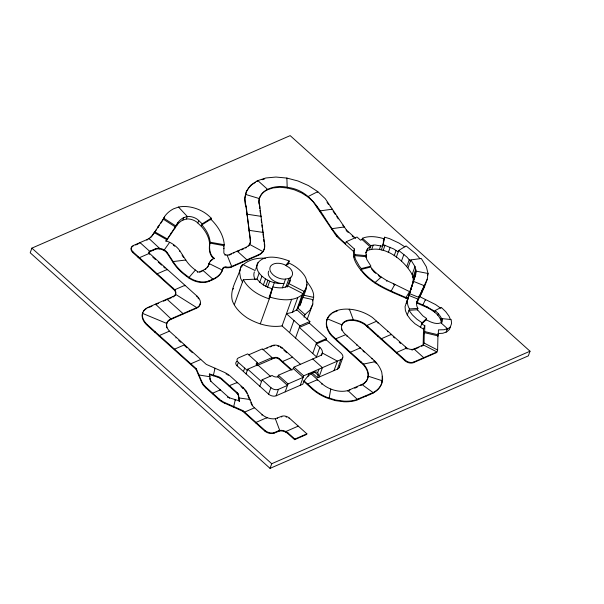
<?xml version="1.0" encoding="UTF-8"?>
<svg xmlns="http://www.w3.org/2000/svg" width="604" height="604" viewBox="0 0 604 604"><rect width="100%" height="100%" fill="white"/><g stroke="black" fill="none" stroke-linecap="round" stroke-linejoin="round"><path stroke-width="0.91" d="M312.004 372.796L317.538 377.764L318.376 374.042L317.236 372.26A10.955 4.719 -48 0 0 307.972 376.292A10.94 4.711 -48 0 0 303.706 381.826L302.861 384.159L276.126 395.801A5.519 3.42 19.8 0 1 268.599 394.133L237.1 365.82A4.968 3.08 19.8 0 1 236.428 361.819M421.456 346.266L423.147 345.526L423.532 329.195L424.801 325.662L421.652 324.054L426.182 319.735C430.561 322.03 435.945 324.793 440.928 322.793L447.368 328.584L446.099 332.109M423.147 345.526L424.046 343.027L424.295 332.6L437.953 335.877L437.621 350.026L436.722 352.532L413.415 362.679A6.078 3.767 19.8 0 1 405.133 360.845L365.043 324.809A15.289 9.475 19.8 0 0 341.668 325.405L341.887 324.816L327.315 318.806L327.104 319.403M423.389 335.107L424.665 331.573L424.801 325.662M437.689 336.609L438.323 334.85L438.436 329.882L444.099 329.739L447.368 328.584M307.013 319.705L312.804 304.091L312.91 299.622L303.148 297.455M312.472 300.837C316.3 293.74 310.26 286.228 306.243 280.709M355.658 238.331L346.417 230.026L325.254 198.708L317.779 191.642L308.485 185.602L297.961 180.981L286.87 178.067L275.922 177.048L265.805 177.991L257.153 180.822L250.532 185.383L246.341 191.37L244.862 198.406L250.479 239.909A16.482 10.215 19.8 0 1 245.707 247.436L228.516 254.926A2.854 1.774 19.8 0 1 225.496 254.654A2.854 1.774 19.8 0 1 223.842 252.578L223.941 245.647L209.784 243.072C209.286 248.531 209.377 254.646 214.201 258.301L213.982 258.897C208.931 254.933 208.637 247.882 210.101 242.196A43.896 27.203 19.8 0 0 201.819 224.892L210.879 219.229A58.588 36.316 19.8 0 1 224.258 244.763L223.729 246.236M345.375 244.19L346.273 241.691L354.457 249.044C350.494 258.678 359.078 268.161 364.959 274.926C376.843 286.945 393.136 292.374 408.176 299.184M354.457 249.044L354.11 251.566L354.88 254.609L353.982 257.108M423.532 329.195L415.046 323.82L410.577 319.546L407.292 315.062L405.412 310.66L405.058 306.651L411.143 288.795L411.543 287.436L409.98 291.551L412.819 282.604L413.302 279.086L416.156 271.166L415.001 266.568L410.848 259.901L407.994 267.829M406.258 303.299L415.673 274.684L416.156 271.166L428.04 273.484L427.255 279.191L424.401 287.111L420.21 296.066L422.49 289.361M424.401 287.111L424.627 285.481M330.773 389.021L329.052 398.746M381.267 249.981L383.185 244.665L384.642 237.191L389.399 238.588L398.776 242.944L404.922 246.885M255.22 270.577L242.619 264.416L240.822 266.915C238.429 278.218 229.044 289.12 232.449 301.102C235.318 308.342 241.072 313.816 247.444 318.066C257.765 324.167 270.063 327.745 282.068 325.926L316.458 356.836L319.863 347.368L316.149 344.031L326.13 339.682L340.973 353.03A7.301 4.522 19.8 0 1 340.822 359.637L337.417 369.112L317.538 377.764M240.822 266.915L239.614 272.412L240.626 278.391L242.498 281.985M148.848 252.464A2.476 1.533 19.8 0 1 149.482 251.891L155.16 249.414A7.844 4.862 19.8 0 1 167.18 253.31L172.933 262.159A48.796 30.238 19.8 0 0 186.342 276.149L188.674 277.855A15.931 9.875 19.8 0 0 208.833 281.411L212.668 279.743A36.149 22.408 19.8 0 0 222.204 270.743L222.415 270.147L209.105 263.54L208.735 264.763A21.457 13.296 19.8 0 1 207.195 267.663M222.665 269.437L223.042 268.176A3.163 1.963 19.8 0 1 225.503 267.006L226.696 267.111A10.034 6.214 19.8 0 0 231.679 266.455L258.346 254.835A21.887 13.567 19.8 0 0 264.68 244.854L259.75 206.1C254.994 190.366 275.401 183.993 287.436 187.383C318.655 191.015 323.993 227.059 345.586 243.601M223.042 268.176L222.204 270.743M301.502 300.399L300.581 303.963L297.478 307.791L305.02 314.571L304.069 317.221M299.939 305.745C302.566 295.885 311.392 284.537 303.865 274.684C299.924 269.437 294.533 265.503 288.546 262.883L286.251 265.798M269.913 297.1L272.797 286.968C277.681 287.851 283.412 288.84 287.783 285.858L303.231 293.763C294.669 302.151 280.475 300.309 269.913 297.1L260.294 323.812M417.273 310.094L417.9 308.35C415.96 305.473 416.209 301.962 418.104 299.154L408.991 295.499C406.832 299.841 406.794 304.778 409.497 308.946L407.292 315.062M441.743 322.725L442.362 321.003L442.151 318.633L451.203 319.546L451.558 323.555L449.459 329.406L446.786 331.868L442.823 333.272L437.847 333.521M31.876 248.131L30.2 252.782L270.041 468.372L528.341 355.869L530.018 351.218L290.169 135.628L31.876 248.131L271.717 463.721L530.018 351.218M133.107 246.115L133.318 245.526L146.342 239.848A27.746 17.199 19.8 0 0 152.729 234.722L154.194 232.578L166.772 239.705L165.873 241.29L177.274 224.733A35.198 21.819 19.8 0 1 182.491 220.233L186.417 218.988A10.283 6.372 19.8 0 1 196.655 221.955L201.291 226.357A43.896 27.203 19.8 0 1 209.573 243.669M174.435 296.119A9.052 5.61 19.8 0 0 174.564 290.32L132.956 252.631L133.167 252.042A7.21 4.47 19.8 0 1 133.318 245.526M139.803 243.193L140.022 242.604L149.694 251.302A2.476 1.533 19.8 0 0 149.437 253.34L149.226 253.929A2.476 1.533 19.8 0 1 148.924 253.499M137.787 256.979L138.006 256.39M139.237 258.278L139.448 257.689L149.437 253.34L197.017 296.126A12.699 7.867 19.8 0 1 196.753 307.617L196.542 308.206L170.751 319.441A14.941 9.256 19.8 0 0 166.379 325.262M152.148 235.839A27.746 17.199 19.8 0 0 152.518 235.311L152.729 234.722M166.561 240.294L175.281 226.908L163.186 219.093L153.982 233.174L156.625 229.331M158.203 226.326L157.674 227.799L159.169 225.624M149.482 251.891L149.694 251.302L155.371 248.825A7.844 4.862 19.8 0 1 167.391 252.721L173.144 261.57A48.796 30.238 19.8 0 0 186.553 275.56L188.886 277.266A15.931 9.875 19.8 0 0 209.052 280.815L212.88 279.146A36.149 22.408 19.8 0 0 222.415 270.147M150.185 251.581L150.404 250.992M149.43 254.133L149.641 253.537M162.65 220.558L164.643 216.481A49.89 30.925 19.8 0 1 173.507 208.841L178.52 207.066A25.006 15.5 19.8 0 1 208.75 215.832L211.257 218.203L210.653 219.864M163.737 218.98L164.643 216.481M153.159 250.29L153.371 249.694M155.16 249.414L155.371 248.825M159.335 248.923L159.547 248.335L148.939 238.452L148.72 239.048A27.746 17.199 19.8 0 0 149.301 238.648M163.918 250.411L169.671 242.302M170.826 234.088L171.355 232.616M142.34 313.974L142.552 313.385L166.742 323.45L166.53 324.046M157.115 274.352L157.327 273.763L167.308 269.414L167.089 270.011M174.752 228.372L175.651 225.873L178.172 222.234A35.198 21.819 19.8 0 1 183.397 217.734L187.323 216.489A10.283 6.372 19.8 0 1 197.553 219.456L202.189 223.857L201.291 226.357M176.851 225.322L177.75 222.823M167.18 253.31L167.391 252.721M147.837 307.972L148.048 307.383L173.227 296.421A9.052 5.61 19.8 0 0 174.782 289.731L133.167 252.042M182.899 220.015L183.797 217.516M158.558 303.306L155.296 304.726L155.507 304.137L170.962 318.852A14.941 9.256 19.8 0 0 169.43 331.151L206.251 364.363L223.82 372.102A17.629 10.925 19.8 0 1 226.847 373.665L227.414 374.012A17.629 10.925 19.8 0 1 230.502 376.345L243.155 387.715A18.354 11.378 19.8 0 1 245.662 390.433L246.002 390.901A18.354 11.378 19.8 0 1 247.338 393.302L252.857 406.258L262.189 414.646A11.325 7.022 19.8 0 0 275.341 418.715L281.57 416.345A5.693 3.526 19.8 0 1 289.331 418.066L306.877 433.838L306.666 434.435L294.631 439.674L287.882 433.596A7.203 4.462 19.8 0 0 279.509 431.007L274.254 433.083A7.044 4.364 19.8 0 1 264.65 430.954L242.665 411.188L224.446 403.11A14.941 9.256 19.8 0 1 221.91 401.796L221.434 401.501A14.941 9.256 19.8 0 1 218.837 399.546L206.039 388.04A20.257 12.556 19.8 0 1 203.269 385.042L202.891 384.522A20.257 12.556 19.8 0 1 201.419 381.871L196.066 369.301L147.429 325.586L147.648 324.99A19.464 12.065 19.8 0 1 148.048 307.383M186.417 218.988L187.323 216.489L178.52 207.066M172.933 262.159L173.144 261.57L185.798 260.007M150.441 328.289L150.653 327.693M179.592 251.362L179.803 250.773L178.331 248.84A22.575 13.99 19.8 0 0 170.698 242.808L166.085 240.702M154.926 332.321L155.137 331.732M166.719 299.75L166.93 299.161L183.004 313.604L182.785 314.201M173.205 288.818L173.416 288.229M197.848 222.921L198.746 220.422M174.564 290.32L174.782 289.731L184.967 285.292L184.756 285.888M173.227 296.421L173.016 297.009A9.052 5.61 19.8 0 0 173.786 296.609M159.154 336.126L159.365 335.53L169.43 331.151M175.334 294.911L175.553 294.322L196.753 307.617L170.962 318.852L170.751 319.441M186.342 276.149L186.553 275.56M188.674 277.855L195.402 270.048L197.621 271.679A1.238 0.77 19.8 0 0 199.192 271.959L203.903 269.86A21.457 13.296 19.8 0 0 208.946 264.167M197.41 272.268L197.621 271.679M175.975 337.93L176.187 337.342M209.611 245.692L209.822 245.096M209.452 250.441L209.671 249.845M174.307 349.746L174.526 349.157L184.499 344.808L184.288 345.405L186.998 347.844M202.65 270.947L202.861 270.358L212.88 279.146L212.668 279.743M196.806 296.723L197.017 296.126M209.105 263.54L208.886 264.137L209.392 262.687A17.878 11.076 19.8 0 1 213.703 258.504L214.201 258.301M208.833 281.411L209.052 280.815M223.774 248.727L223.986 248.138M245.473 195.047L245.692 194.458L259.509 198.618L259.297 199.207M248.342 246.145A16.482 10.215 19.8 0 0 250.267 240.505L246.175 206.047M222.823 268.765A3.163 1.963 19.8 0 1 225.292 267.602L225.503 267.006M190.6 364.386L190.811 363.797L200.785 359.456M225.292 267.602L226.485 267.708L226.696 267.111M246.998 214.813L247.21 214.224L261.056 216.345L260.845 216.934L260.603 215.069M233.68 253.167L233.891 252.578M226.485 267.708A10.034 6.214 19.8 0 0 231.468 267.043L231.679 266.455L227.089 255.114M196.066 369.301L196.277 368.712L147.648 324.99M249.052 230.932L249.263 230.343L263.102 232.427M198.739 375.59L198.958 374.993L209.988 376.753M259.75 206.1L259.78 208.554M245.707 247.436L245.496 248.025A16.482 10.215 19.8 0 0 246.311 247.632M259.146 204.129C257.651 198.112 261.947 192.336 267.202 189.815L267.421 189.218L257.832 180.604M250.267 240.505L250.479 239.909M249.324 244.93L249.535 244.333L262.831 251.558L262.619 252.147M241.676 267.043L242.619 264.416M201.419 381.871L201.63 381.283L196.277 368.712M246.696 260.407L246.908 259.818L237.236 251.121L237.025 251.717L239.569 250.607M203.216 384.967L203.42 384.355M234.322 304.695L243.306 279.728L257.01 279.063C260.732 283.971 266.319 287.066 272.178 288.704L269.286 298.844C258.942 295.613 248.652 289.414 243.306 279.728M209.339 374.578L209.55 373.982L217.425 376.39A7.709 4.779 19.8 0 1 219.388 377.175L219.758 377.372A7.709 4.779 19.8 0 1 221.721 378.753L237.055 392.532A5.7 3.533 19.8 0 1 238.082 393.74L238.203 393.951A5.7 3.533 19.8 0 1 238.572 395.008L239.297 401.509L238.361 395.597A5.7 3.533 19.8 0 0 237.991 394.548L237.87 394.336A5.7 3.533 19.8 0 0 236.844 393.129L221.509 379.342A7.709 4.779 19.8 0 0 219.546 377.961L219.177 377.764A7.709 4.779 19.8 0 0 217.213 376.979L209.339 374.578L209.633 376.42M206.039 388.04L206.251 387.443A20.257 12.556 19.8 0 1 203.48 384.446L203.11 383.925A20.257 12.556 19.8 0 1 201.63 381.283M209.55 373.982L210.215 380.105L209.928 378.263M214.828 368.825L215.039 368.236L213.272 375.779M231.468 267.043L258.135 255.432L258.346 254.835M286.658 178.656L286.87 178.067L287.217 187.972L279.856 187.293L273.038 187.919L267.202 189.815M255.628 269.444L258.172 262.378M258.135 255.432A21.887 13.567 19.8 0 0 264.469 245.443L264.68 244.854M217.213 376.979L217.425 376.39M212.442 393.793L212.653 393.196L220.339 389.852L220.12 390.441M219.411 377.893L219.622 377.304M256.927 279.297L259.154 273.114A19.532 12.103 19.8 0 1 257.334 263.654C264.114 253.514 279.667 257.334 289.218 261.019L287.912 264.643M221.509 379.342L221.721 378.753M259.682 282.393L261.909 276.209L259.154 273.114M218.837 399.546L219.056 398.95L206.251 387.443M263.284 285.141L265.511 278.957L261.909 276.209M221.517 401.554L221.728 400.958M229.18 386.235L229.392 385.646L237.312 382.46L237.093 383.049M237.1 365.82L238.331 362.4A4.968 3.08 19.8 0 1 238.437 357.908L247.67 353.884L257.349 362.574A3.903 2.416 19.8 0 0 256.949 365.79M265.7 286.424L267.927 280.241M224.446 403.11L224.658 402.521A14.941 9.256 19.8 0 1 222.121 401.207L221.645 400.913A14.941 9.256 19.8 0 1 219.056 398.95M227.489 397.062L227.7 396.473L212.397 382.717A7.384 4.575 19.8 0 1 211.068 381.154L210.909 380.882A7.384 4.575 19.8 0 1 210.434 379.516M267.504 287.368L269.731 281.185L265.511 278.957M229.377 397.628L229.346 398.323M269.074 297.311L274.314 282.755L278.98 283.57L283.956 283.48L282.227 283.548A11.808 7.316 19.8 0 1 271.324 279.056L269.588 277.085A11.808 7.316 19.8 0 1 268.72 271.12M243.435 371.52L244.673 368.1M236.844 393.129L237.055 392.532M353.559 251.543L336.564 236.262L313.151 201.766L308.063 197.032L308.282 196.443L317.779 191.642L317.568 192.231M235.107 400.226L235.318 399.637L233.559 407.149M237.916 394.412L238.127 393.816M246.062 373.876L247.738 369.21L257.712 364.861L270.788 376.617M238.361 395.597L238.572 395.008M238.829 398.557L239.041 397.961L249.981 399.501L249.769 400.09M243.412 388.742A18.354 11.378 19.8 0 0 242.936 388.304L243.155 387.715M282.362 287.912L285.541 279.086L288.999 278.399L290.879 277.259A11.808 7.316 19.8 0 0 289.49 267.768L284.484 264.643A11.808 7.316 19.8 0 0 272.381 264.552A11.808 7.316 19.8 0 0 271.173 272.691L272.91 274.669A11.808 7.316 19.8 0 0 283.804 279.161L285.541 279.086M245.722 390.509L245.79 391.49M256.421 365.141L257.349 362.574M285.82 287.225L288.999 278.399M242.665 411.188L242.883 410.599L224.658 402.521M287.361 287.036L290.879 277.259M316.73 206.908L316.941 206.319M267.021 348.342L267.232 347.745M244.356 412.706L244.567 412.117L254.541 407.776M319.826 211.483L320.037 210.894L332.336 209.18L332.125 209.777M259.826 386.25L262.151 379.78L272.125 375.439A4.183 2.597 19.8 0 0 277.832 376.7L287.504 385.397L278.452 389.338A5.519 3.42 19.8 0 1 270.924 387.67L262.151 379.78M282.068 325.926L291.687 299.222M271.4 359.342L272.034 357.576L262.363 348.878L248.773 354.797M256.964 365.631L274.012 358.202L274.224 357.613A3.881 2.401 19.8 0 1 279.509 358.784L292.034 370.041M330.222 206.961L330.433 206.364M292.389 312.464L297.666 297.817M281.834 348.342L282.045 347.753A7.21 4.47 19.8 0 0 272.223 345.579L262.695 349.724M255.802 422.996L256.013 422.407L267.036 417.606L266.825 418.195M296.519 310.433L302.008 295.19M291.143 370.026L279.297 359.372L279.509 358.784M298.051 308.146L304.069 291.415L305.964 289.022M289.55 332.653L293.944 320.46M304.257 292.487L307.111 284.559M268.599 394.133L270.924 387.67M261.977 415.235L262.189 414.646M282.332 362.106L282.544 361.517L292.525 357.168L292.306 357.764M277.719 377.002L278.353 375.243L293.446 368.674L294.005 367.126L319.667 355.945A9.483 5.874 19.8 0 0 319.863 347.368M331.822 229.256L332.041 228.667L344.34 226.953L344.129 227.542M295.53 338.029L299.916 325.835L309.89 321.487L296.783 309.701L292.442 312.336L286.462 313.733L299.916 325.835M276.126 395.801L278.452 389.338M264.65 430.954L264.862 430.365L242.883 410.599M336.564 236.262L336.775 235.673M342.898 225.73L343.117 225.141M309.263 323.231L309.89 321.487M285.179 391.86L288.033 383.94L303.117 377.364L293.446 368.674M277.417 418.655L277.629 418.066M346.417 230.026L346.205 230.615L348.183 232.397M274.254 433.083L274.465 432.487L279.728 430.418A7.203 4.462 19.8 0 1 288.093 433.008L294.85 439.078L306.877 433.838M281.57 416.345L281.358 416.941A5.693 3.526 19.8 0 1 281.902 416.745M278.059 431.422L278.27 430.833M279.509 431.007L279.728 430.418L275.341 418.715M270.041 468.372L271.717 463.721M300.271 385.292L303.676 375.816L340.822 359.637M289.12 418.655L289.331 418.066M312.744 353.499L316.549 342.913L326.53 338.572L309.316 323.095L299.335 327.443L316.549 342.913M285.647 432.102L285.858 431.513L298.27 426.107L298.059 426.696M307.964 376.307L308.969 373.514M287.882 433.596L288.093 433.008M307.338 384.582L307.549 383.985L317.523 379.644L317.311 380.233M361.894 239.735L362.43 238.255C369.248 235.492 377.175 236.647 384.061 238.791L382.604 246.273L374.963 244.96L371.256 245.451L369.399 249.429M325.896 340.339L326.53 338.572M321.419 355.605L322.347 353.023L337.417 361.124L334.012 370.592M317.681 372.676L318.942 369.172M382.309 376.224L381.841 383.012A38.89 24.1 19.8 0 1 376.058 391.196L372.91 393.219L355.507 400.55A34.035 21.095 19.8 0 1 343.933 401.766L335.424 400.626L326.953 397.998A34.035 21.095 19.8 0 1 312.374 389.112L312.585 388.515L304.182 380.958M294.631 439.674L294.85 439.078M319.003 377.13L322.408 367.662L312.736 358.965M366.885 251.068L367.783 248.569M335.462 339.433L335.673 338.836L345.775 334.654M365.616 256.451L366.22 254.782M360.815 270.063L361.351 268.576L370.939 266.153L366.787 259.486L366.084 256.692L354.518 255.62L355.416 259.207L359.425 266.319L361.351 268.576M365.85 257.357L366.447 255.688L365.994 253.884L366.477 250.366L368.183 248.018L370.305 246.923L362 239.456L360.55 240.203L357.002 237.017L346.273 241.691M362.8 384.529A25.511 15.81 19.8 0 0 367.851 377.802L368.108 375.718A25.511 15.81 19.8 0 0 363.261 364.657L337.055 340.898L337.266 340.309L331.732 335.205A29.77 18.452 19.8 0 1 335.243 311.211A29.77 18.452 19.8 0 1 372.426 317.485L406.764 348.025A6.244 3.873 19.8 0 0 414.042 348.999L423.359 344.937L436.934 351.936L413.627 362.09A6.078 3.767 19.8 0 1 405.344 360.256L365.254 324.22A15.289 9.475 19.8 0 0 345.971 320.86A15.289 9.475 19.8 0 0 344.31 333.34L375.416 361.622A38.89 24.1 19.8 0 1 381.751 372.2L382.649 379.161L382.053 382.423A38.89 24.1 19.8 0 1 376.269 390.599L373.129 392.623L355.718 399.954A34.035 21.095 19.8 0 1 344.152 401.169L335.643 400.037L327.164 397.409A34.035 21.095 19.8 0 1 312.585 388.515M321.804 384.272L322.015 383.683L310.788 373.589M349.172 309.792L349.384 309.195L353.332 319.833L353.113 320.422M371.868 248.901L373.204 245.194M347.028 336.556L347.24 335.96M379.403 249.429L380.739 245.722M383.261 241.019L384.642 237.191M339.282 367.421L342.695 357.946M375.733 273.318L373.921 271.762L374.133 271.173L370.614 267.059L361.026 269.475C372.66 284.748 391.528 291.068 408.387 298.595M346.726 349.595L346.938 349.006M383.132 250.524L385.042 245.216M374.729 282.853L381.275 277.047L381.064 277.644M350.267 352.774L350.479 352.185L360.452 347.836L360.241 348.433M378.444 275.635L378.655 275.047M388.266 252.623L390.176 247.308M374.133 271.173L380.15 276.33L379.939 276.919L378.942 276.066M356.7 345.246L356.911 344.658M366.507 326.122L366.719 325.533L376.662 321.2L376.451 321.789M367.964 327.436L368.176 326.847M394.163 255.802L396.081 250.486M386.711 281.268L386.922 280.671L380.15 276.33M347.7 391.143L347.912 390.554L363.012 383.933A25.511 15.81 19.8 0 0 368.062 377.213L368.327 375.129A25.511 15.81 19.8 0 0 363.472 364.069L337.266 340.309M396.315 257.176L398.723 250.471L406.099 245.926L415.846 253.846L419.825 258.504M349.663 390.441L349.875 389.852M361.177 362.581L361.388 361.992M377.938 323.095L378.149 322.498M363.261 364.657L363.472 364.069L375.416 361.622L375.205 362.211A38.89 24.1 19.8 0 1 376.368 363.578M401.471 261.132L403.88 254.427M390.909 291.573L394.797 284.356L394.586 284.952M393.551 284.439L393.77 283.85L386.922 280.671M377.636 336.134L377.847 335.537M360.852 385.073L360.641 385.662L361.932 384.506L373.129 392.623L372.91 393.219M357.138 399.969L357.349 399.372L347.912 390.554A20.438 12.669 19.8 0 1 322.015 383.683M371.905 358.912L372.117 358.323M358.776 399.387L358.987 398.791M406.824 266.455L409.233 259.75M381.177 339.312L381.388 338.723L391.362 334.374L391.15 334.963M367.979 376.76L368.191 376.171L382.347 380.792L382.136 381.388M387.609 331.785L387.821 331.196M366.296 396.111L366.507 395.514M413.302 279.086L412.147 274.495L415.001 266.568M369.255 394.82L369.467 394.231M412.887 277.41L415.733 269.49M405.624 298.059L409.565 291.626L393.77 283.85M409.353 292.223L409.565 291.626M412.819 282.604L415.673 274.684M410.69 289.316L413.544 281.396L424.219 285.677L421.365 293.597M411.437 287.61L412.57 284.476M409.187 294.639L410.486 291.022M396.428 353.023L396.639 352.426L406.764 348.025M416.443 303.117L417.07 301.373M416.534 303.518L418.761 297.342L427.255 279.191M416.692 303.593L421.607 291.898M418.496 298.746L419.795 295.13M427.406 275.25L428.04 273.484L426.371 266.855L421.313 258.512L410.848 259.901M405.526 347.111L405.314 347.7L405.903 348.176M422.604 305.548L425.518 299.478L425.299 300.075M405.133 360.845L405.344 360.256M441.464 323.502C440.943 315.658 433.317 310.577 426.862 307.428L427.073 306.84L416.873 302.34M420.376 327.579L422.09 322.83L426.62 318.512L422.86 315.862L417.409 309.716L409.006 310.313L412.29 314.797L416.752 319.071L422.09 322.83M426.046 320.097L426.62 318.512M413.415 362.679L413.627 362.09M432.615 310.728L432.834 310.131M434.563 312.094L435.114 310.554L441.23 307.353L445.692 311.619L448.976 316.103L450.546 319.773M437.734 315.129L438.285 313.589L435.114 310.554M423.51 358.285L423.721 357.696L414.042 348.999L413.831 349.588L418.912 347.376M440.633 319.69L441.192 318.149M441.252 321.132L442.151 318.633M312.804 304.091L309.965 310.124L305.02 314.571M152.518 235.311L153.492 233.884M160.664 223.457L162.159 221.283M232.646 289.633L233.544 288.38M365.579 252.865L367.285 250.517C384.393 244.303 404.204 260.113 412.147 274.495M285.767 265.39L289.218 261.019M450.358 326.907L446.998 329.61M255.484 182.423C246.583 186.674 242.627 197.47 245.964 206.643M243.314 264.635C249.392 259.418 257.583 257.666 265.413 258.255M202.189 223.857L211.257 218.203M135.621 245.02L138.135 243.925M229.067 255.182L231.377 254.178M241.26 249.867L243.805 248.765M199.713 272.223L201.917 271.264M149.498 307.255L151.982 306.175M163.458 301.177L165.904 300.105M167.504 299.41L171.445 297.697M270.343 346.892L272.004 346.168M256.753 364.235L272.034 357.576M271.611 358.746L274.224 357.613M354.729 388.236L357.266 387.134M256.942 181.419L257.621 181.192M262.045 179.743L264.703 178.867M409.497 308.946L417.9 308.35M354.88 254.609L366.447 255.688M210.101 242.196L224.258 244.763M303.948 295.235L313.71 297.402M424.665 331.573L438.323 334.85M287.217 187.972L294.684 189.913L301.781 193.001L308.063 197.032M383.185 244.665L393.597 248.893L398.225 251.868M239.516 400.92L231.128 398.361A6.146 3.813 19.8 0 1 229.565 397.734L229.271 397.575A6.146 3.813 19.8 0 1 227.7 396.473M269.731 281.185L274.314 282.755M409.64 293.695L418.761 297.342M416.662 302.929L426.862 307.428M418.799 296.179L435.544 304.537L440.882 308.297M427.073 306.84L434.774 311.505M304.069 291.415L288.629 283.518A11.808 7.316 19.8 0 0 290.328 280.113M424.046 343.027L437.621 350.026M154.511 231.702L167.089 238.822M398.723 250.471L406.892 257.01L410.41 261.124M163.556 218.059L175.651 225.873M195.402 270.048L194.322 269.233A34.103 21.132 19.8 0 1 186.485 261.064L179.803 250.773M362.43 238.255L370.735 245.722M352.14 235.96L353.461 237.146M393.174 336.783L394.525 337.998M399.244 342.242L400.595 343.457M362.981 350.894L364.355 352.132M314.231 371.709L318.376 375.431M282.045 347.753L300.656 364.476M283.925 350.229L286.719 352.736M294.005 367.126L303.676 375.816M303.291 380.943L312.374 389.112M152.827 257.183L155.545 259.629M158.263 262.068L161.653 265.126M163.692 266.953L165.051 268.176M278.353 375.243L288.033 383.94M247.738 369.21L261.502 381.585M238.331 362.4L247.293 370.456M240.988 386.552L242.936 388.304M178.746 340.422L180.822 342.287M189.037 349.671L192.427 352.721M337.055 340.898L331.521 335.801A29.77 18.452 19.8 0 1 331.302 313.967M373.884 360.898L375.205 362.211M371.573 269.022L373.921 271.762M438.285 313.589L440.573 316.707L441.803 319.591M327.028 202.242L328.523 204.454M333.151 211.294L335.205 214.329M336.745 216.609L338.285 218.89M182.091 255.213L183.586 257.523M247.791 395.439L249.437 399.312M250.841 402.626L251.921 405.156M260.014 210.418L260.369 213.212M261.185 219.614L261.524 222.295M261.864 224.975L262.204 227.655M262.43 229.444L262.77 232.125M262.997 233.907L263.45 237.455M263.676 239.229L264.016 241.894M264.242 243.669L264.469 245.443M255.198 279.697A19.532 12.103 19.8 0 1 254.382 271.86M236.783 361.547A4.968 3.08 19.8 0 1 237.206 361.328M273.461 345.752A7.21 4.47 19.8 0 1 274.284 345.669M277.855 346.145A7.21 4.47 19.8 0 1 278.746 346.462M280.407 347.292A7.21 4.47 19.8 0 1 281.154 347.791M274.012 358.202A3.881 2.401 19.8 0 1 279.297 359.372M339.508 365.639A7.301 4.522 19.8 0 1 337.417 369.112M332.691 313.015A29.77 18.452 19.8 0 1 334.223 312.177M335.031 311.8A29.77 18.452 19.8 0 1 337.319 310.954M341.826 330.305A15.289 9.475 19.8 0 1 341.403 328.833M412.57 349.942A6.244 3.873 19.8 0 1 411.86 350.018M407.247 348.999A6.244 3.873 19.8 0 1 406.545 348.614M173.363 245.209A22.575 13.99 19.8 0 1 174.692 246.198M209.173 263.276A17.878 11.076 19.8 0 1 209.716 262.264M210.426 261.328A17.878 11.076 19.8 0 1 212.321 259.735M225.284 255.243A2.854 1.774 19.8 0 1 224.809 254.963M205.987 268.908A21.457 13.296 19.8 0 1 205.284 269.467M151.755 236.353A27.746 17.199 19.8 0 1 150.373 237.78M147.474 239.788A27.746 17.199 19.8 0 1 146.817 240.128M132.956 252.631A7.21 4.47 19.8 0 1 132.495 246.432M200.256 303.261A12.699 7.867 19.8 0 1 196.542 308.206M197.848 297.749A12.699 7.867 19.8 0 1 198.716 298.837M166.81 327.844A14.941 9.256 19.8 0 1 166.47 326.538M147.429 325.586A19.464 12.065 19.8 0 1 142.854 312.479M143.677 311.113A19.464 12.065 19.8 0 1 146.191 308.84M228.221 397.651A6.146 3.813 19.8 0 1 227.965 397.462M244.288 389.633A18.354 11.378 19.8 0 1 244.696 390.093M246.107 391.966A18.354 11.378 19.8 0 1 246.402 392.449M246.666 392.925A18.354 11.378 19.8 0 1 246.908 393.408M285.979 416.919A5.693 3.526 19.8 0 1 286.681 417.168M210.698 381.471A7.384 4.575 19.8 0 1 210.441 380.92M226.047 373.914A17.629 10.925 19.8 0 1 226.628 374.253M227.753 374.963A17.629 10.925 19.8 0 1 228.297 375.341M274.465 432.487A7.044 4.364 19.8 0 1 264.862 430.365"/></g></svg>
